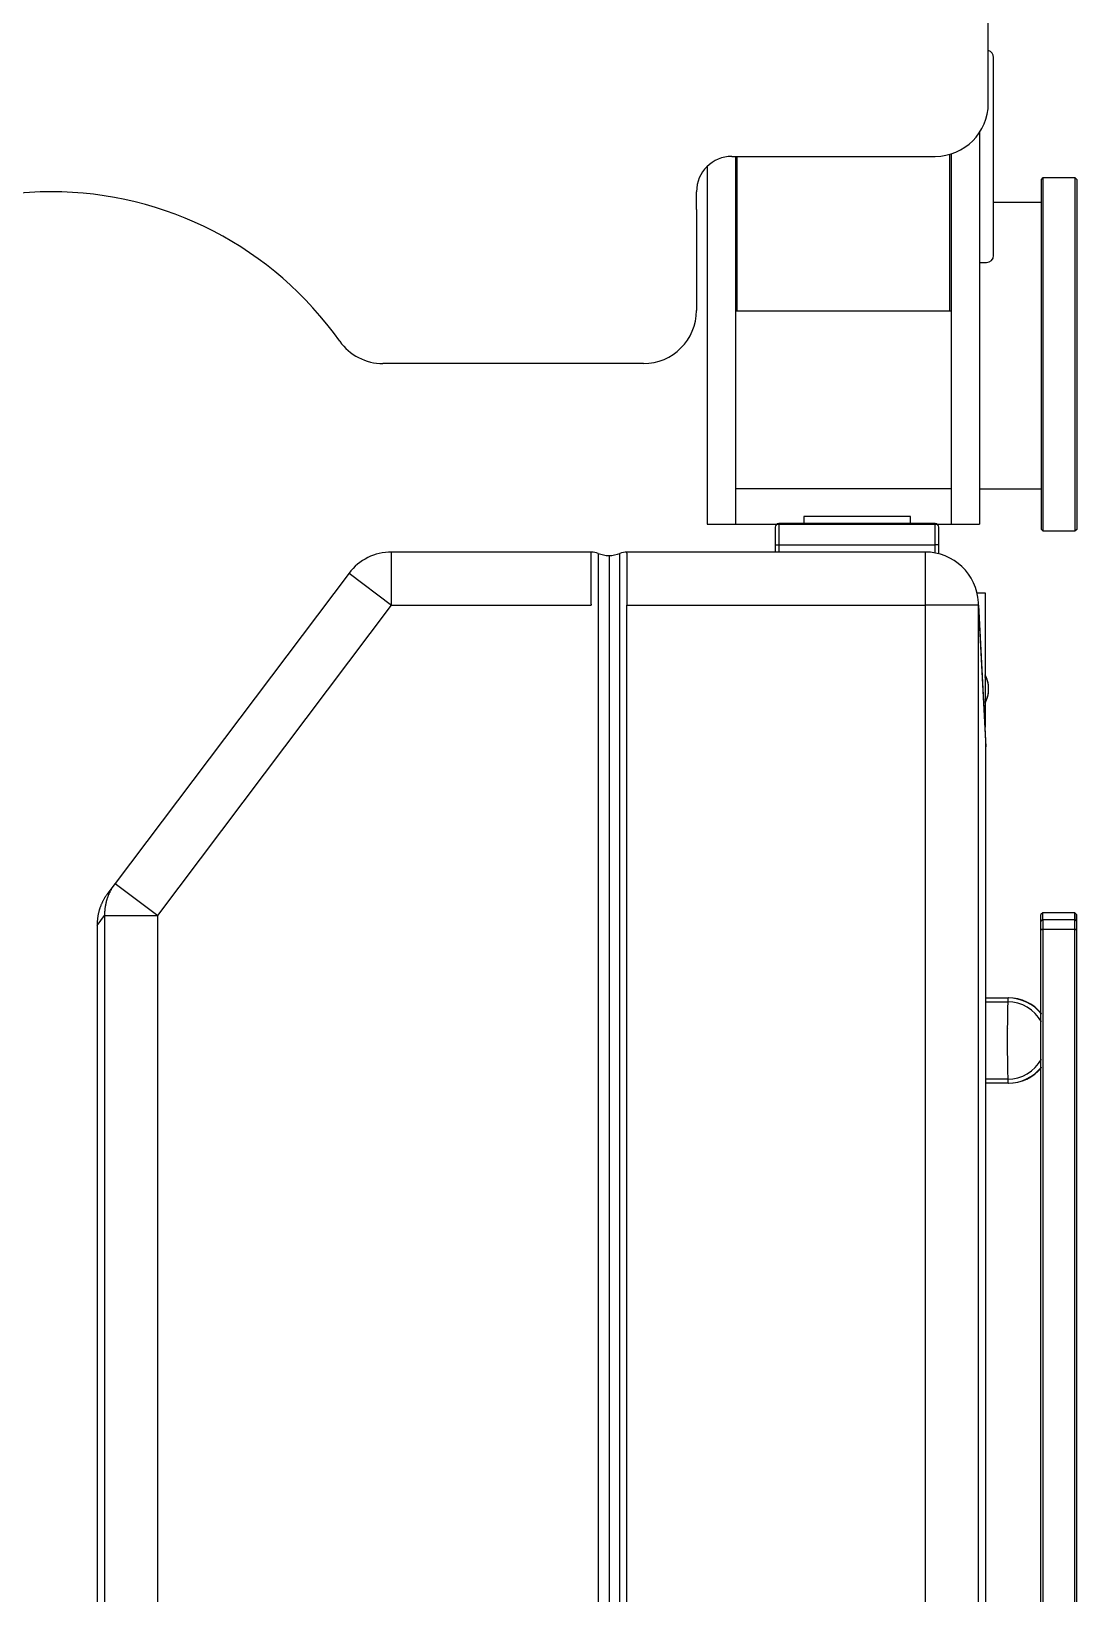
# Model space of a CAD drawing. Extents: x 3485972 to 3601240, y -625657 to -591207.
# Drawn here: x 3498969 to 3499360, y -609881 to -609298 of the extents above; entities that cross this region are included whole.
import ezdxf

# ---------------------------------------------------------------- set-up
doc = ezdxf.new("R2010")
doc.units = 0
doc.header["$LTSCALE"] = 6
doc.header["$MEASUREMENT"] = 0
doc.layers.add('medical equipment', color=171, linetype='CONTINUOUS', lineweight=25)

msp = doc.modelspace()

# ---------------------------------------------------------------- linework, layer by layer
at = {"layer": 'medical equipment'}
for p, q in [((3499326.62, -609324.62), (3499326.62, -608833.58)), ((3499328.6, -609381.38), (3499328.6, -609307.46)), ((3499323.32, -609335.56), (3499323.32, -609481.7)), ((3499221.68, -609348.19), (3499221.68, -609481.7)), ((3499230.92, -609344.42), (3499306.82, -609344.42)), ((3499232.24, -609344.42), (3499232.24, -609481.7)), ((3499232.9, -609402.23), (3499232.9, -609344.42)), ((3499312.1, -609343.7), (3499312.1, -609402.23)), ((3499312.76, -609343.51), (3499312.76, -609481.7)), ((3499346.42, -609353), (3499347.08, -609352.34)), ((3499346.42, -609483.68), (3499346.42, -609353)), ((3499347.08, -609484.34), (3499347.08, -609352.34)), ((3499347.08, -609352.34), (3499358.96, -609352.34)), ((3499358.96, -609352.34), (3499358.96, -609484.34)), ((3499358.96, -609352.34), (3499359.62, -609353)), ((3499359.62, -609353), (3499359.62, -609483.68)), ((3499217.72, -609364.22), (3499217.72, -609357.62)), ((3499217.72, -609364.22), (3499217.72, -609401.94)), ((3499323.32, -609366.46), (3499323.32, -609468.5)), ((3499328.6, -609366.46), (3499328.6, -609361.58)), ((3499346.42, -609361.58), (3499328.6, -609361.58)), ((3499323.32, -609384.02), (3499325.96, -609384.02)), ((3499312.76, -609402.23), (3499232.24, -609402.23)), ((3499197.92, -609421.74), (3499100.73, -609421.74)), ((3499312.76, -609468.5), (3499232.24, -609468.5)), ((3499323.32, -609468.5), (3499346.42, -609468.5)), ((3499221.68, -609481.7), (3499323.32, -609481.7)), ((3499247.11, -609482.83), (3499247.11, -609489.47)), ((3499248.44, -609481.5), (3499248.44, -609489.47)), ((3499306.82, -609481.5), (3499248.44, -609481.5)), ((3499257.73, -609478.85), (3499257.73, -609481.5)), ((3499297.53, -609478.85), (3499257.73, -609478.85)), ((3499297.53, -609481.5), (3499297.53, -609478.85)), ((3499306.82, -609489.47), (3499306.82, -609481.5)), ((3499308.14, -609489.47), (3499308.14, -609482.83)), ((3499347.08, -609484.34), (3499346.42, -609483.68)), ((3499358.96, -609484.34), (3499347.08, -609484.34)), ((3499359.62, -609483.68), (3499358.96, -609484.34)), ((3499103.94, -609511.99), (3499103.94, -609492.09)), ((3499178.45, -609492.09), (3499103.94, -609492.09)), ((3499178.46, -609492.09), (3499178.45, -609492.09)), ((3499178.45, -609492.09), (3499178.45, -609492.09)), ((3499178.45, -609492.09), (3499178.46, -609492.09)), ((3499178.45, -609495.21), (3499178.45, -609492.09)), ((3499185.09, -609493.42), (3499185.09, -610253.61)), ((3499191.72, -609492.09), (3499191.71, -609492.09)), ((3499191.71, -609492.09), (3499191.72, -609492.09)), ((3499226.22, -609492.09), (3499191.72, -609492.09)), ((3499191.72, -609492.47), (3499191.72, -609492.09)), ((3499191.72, -609492.47), (3499191.72, -609498.18)), ((3499303.08, -609492.09), (3499226.22, -609492.09)), ((3499247.11, -609489.47), (3499248.44, -609489.47)), ((3499247.11, -609489.47), (3499247.11, -609492.09)), ((3499248.44, -609489.47), (3499306.82, -609489.47)), ((3499248.44, -609489.47), (3499248.44, -609492.09)), ((3499303.08, -609492.09), (3499303.08, -609511.99)), ((3499306.82, -609492.44), (3499306.82, -609489.47)), ((3499308.14, -609489.47), (3499306.82, -609489.47)), ((3499308.14, -609492.74), (3499308.14, -609489.47)), ((3499088.05, -609500.01), (3499000.79, -609615.81)), ((3499088.05, -609500.01), (3499103.94, -609511.99)), ((3499178.45, -609500.66), (3499178.45, -609495.21)), ((3499178.45, -609511.5), (3499178.45, -609500.66)), ((3499191.72, -609498.18), (3499191.72, -609511.95)), ((3499016.68, -609627.78), (3499103.94, -609511.99)), ((3499103.94, -609511.99), (3499178.45, -609511.99)), ((3499178.45, -609511.5), (3499178.45, -609511.95)), ((3499178.46, -609511.99), (3499178.45, -609511.95)), ((3499178.45, -609511.99), (3499178.46, -609511.99)), ((3499191.72, -609511.95), (3499191.71, -609511.99)), ((3499191.71, -609511.99), (3499191.72, -609511.99)), ((3499191.72, -609511.99), (3499303.08, -609511.99)), ((3499303.08, -609511.99), (3499303.08, -610208.51)), ((3499322.95, -609511.99), (3499303.08, -609511.99)), ((3499322.38, -609507.38), (3499325.39, -609507.38)), ((3499325.66, -609562.69), (3499322.95, -609510.95)), ((3499322.95, -609511.99), (3499322.95, -609511.95)), ((3499322.95, -610208.51), (3499322.95, -609511.99)), ((3499322.95, -609511.99), (3499325.72, -609564.77)), ((3499325.39, -609507.38), (3499325.39, -609557.13)), ((3499325.94, -609539.64), (3499325.93, -609539.6)), ((3499325.94, -609539.64), (3499325.93, -609539.62)), ((3499326.72, -609543.45), (3499326.72, -609542.95)), ((3499325.39, -609547.44), (3499325.41, -609547.42)), ((3499325.39, -609548.08), (3499325.41, -609548.04)), ((3499325.37, -609557.13), (3499325.39, -609557.13)), ((3499325.39, -609557.13), (3499325.39, -609557.45)), ((3499325.72, -609564.77), (3499325.72, -609564.7)), ((3499325.72, -610208.51), (3499325.72, -609564.77)), ((3499000.79, -609615.81), (3498998.08, -609619.4)), ((3499000.79, -609615.81), (3499000.53, -609616.16)), ((3499000.79, -609615.81), (3499016.68, -609627.78)), ((3498998.08, -609619.4), (3498997.81, -609619.76)), ((3498994.04, -609631.45), (3498996.81, -609627.78)), ((3498996.81, -609627.78), (3498996.81, -610313.32)), ((3498996.81, -609627.78), (3499016.68, -609627.78)), ((3499016.68, -610313.32), (3499016.68, -609627.78)), ((3499346.93, -609626.75), (3499346.27, -609627.41)), ((3499346.93, -609626.75), (3499346.27, -609627.41)), ((3499346.27, -609629.91), (3499346.27, -609627.41)), ((3499346.27, -609629.91), (3499346.27, -609627.41)), ((3499346.93, -609629.29), (3499346.93, -609626.75)), ((3499358.87, -609626.75), (3499346.93, -609626.75)), ((3499346.93, -609629.29), (3499346.93, -609626.75)), ((3499358.87, -609626.75), (3499346.93, -609626.75)), ((3499358.87, -609629.29), (3499358.87, -609626.75)), ((3499359.53, -609627.41), (3499358.87, -609626.75)), ((3499358.87, -609629.29), (3499358.87, -609626.75)), ((3499359.53, -609627.41), (3499358.87, -609626.75)), ((3499359.53, -609629.91), (3499359.53, -609627.41)), ((3499359.53, -609627.41), (3499359.53, -609629.91)), ((3498994.04, -609631.45), (3498994.04, -610313.32)), ((3499346.27, -609629.91), (3499346.93, -609629.29)), ((3499346.93, -609629.29), (3499346.27, -609629.91)), ((3499346.27, -609633.02), (3499346.27, -609629.91)), ((3499346.27, -609633.02), (3499346.27, -609629.91)), ((3499346.27, -610327.16), (3499346.27, -609633.02)), ((3499346.27, -609633.02), (3499346.93, -609633.02)), ((3499346.27, -610350.16), (3499346.27, -609633.02)), ((3499346.93, -609633.02), (3499346.27, -609633.02)), ((3499346.93, -609629.29), (3499358.87, -609629.29)), ((3499346.93, -609629.29), (3499346.93, -609633.02)), ((3499346.93, -609629.29), (3499358.87, -609629.29)), ((3499346.93, -609629.29), (3499346.93, -609633.02)), ((3499346.93, -609633.02), (3499346.93, -610327.16)), ((3499358.87, -609633.02), (3499346.93, -609633.02)), ((3499358.87, -609633.02), (3499346.93, -609633.02)), ((3499346.93, -609633.02), (3499346.93, -610350.16)), ((3499358.87, -609633.02), (3499358.87, -609629.29)), ((3499358.87, -609629.29), (3499359.53, -609629.91)), ((3499358.87, -609633.02), (3499358.87, -609629.29)), ((3499359.53, -609629.91), (3499358.87, -609629.29)), ((3499358.87, -610327.16), (3499358.87, -609633.02)), ((3499358.87, -609633.02), (3499359.53, -609633.02)), ((3499358.87, -610350.16), (3499358.87, -609633.02)), ((3499359.53, -609633.02), (3499358.87, -609633.02)), ((3499359.53, -609629.91), (3499359.53, -609633.02)), ((3499359.53, -609629.91), (3499359.53, -609633.02)), ((3499359.53, -609633.02), (3499359.53, -610327.16)), ((3499359.53, -609633.02), (3499359.53, -610350.16)), ((3499325.72, -609658.52), (3499334.01, -609658.52)), ((3499325.72, -609660.02), (3499333.87, -609660.02)), ((3499333.87, -609660.02), (3499333.86, -609660.47)), ((3499334.01, -609658.52), (3499334, -609658.52)), ((3499334.01, -609658.52), (3499334.12, -609658.52)), ((3499333.69, -609674.44), (3499333.69, -609674.94)), ((3499333.87, -609688.86), (3499325.72, -609688.86)), ((3499334.01, -609690.36), (3499325.72, -609690.36)), ((3499333.87, -609688.86), (3499333.88, -609688.96)), ((3499334.12, -609690.36), (3499334.01, -609690.36))]:
    msp.add_line(p, q, dxfattribs=at)
for centre, radius, start, end in [((3499325.96, -609307.46), 2.64, 0, 75.52249), ((3499306.82, -609324.62), 19.8, 270, 0), ((3499230.92, -609357.62), 13.2, 90, 180), ((3498976.82, -609489.62), 132, 35.28269, 144.71731), ((3499325.96, -609381.38), 2.64, 270, 0), ((3499197.92, -609401.94), 19.8, 270, 0), ((3499100.73, -609401.94), 19.8, 215.28269, 270), ((3499248.44, -609482.83), 1.33, 90, 180), ((3499306.82, -609482.83), 1.33, 0, 90), ((3499103.94, -609511.99), 19.9, 90, 143), ((3499185.09, -609482.8), 10.61, 247.38014, 270), ((3499185.09, -609482.8), 10.61, 270, 292.61986), ((3499303.08, -609511.99), 19.9, 3, 90), ((3499302.34, -609511.95), 20.63, 2.55641, 2.77506), ((3499312.89, -609511.46), 10.08, 357.21321, 357.41106), ((3499315.26, -609511.39), 7.7, 2.29345, 2.74069), ((3499314.36, -609511.43), 8.6, 2.03257, 2.29252), ((3499295.47, -609511.99), 27.51, 1.74475, 1.80804), ((3499312.52, -609511.48), 10.45, 1.58169, 1.766), ((3499314.52, -609511.43), 8.45, 1.40754, 1.65034), ((3499313.13, -609511.47), 9.84, 1.22376, 1.42745), ((3499312.28, -609511.48), 10.69, 0.98965, 1.1742), ((3499312.92, -609511.47), 10.04, 0.80103, 0.99865), ((3499313.17, -609511.47), 9.8, 0.59773, 0.8011), ((3499312.95, -609511.47), 10.02, 359.2003, 359.39895), ((3499312.95, -609511.47), 10.02, 359.00343, 359.20206), ((3499312.94, -609511.47), 10.03, 358.80664, 359.00518), ((3499312.93, -609511.46), 10.03, 358.58803, 358.78649), ((3499312.93, -609511.47), 10.04, 358.41328, 358.61167), ((3499312.92, -609511.46), 10.04, 358.19481, 358.39313), ((3499312.92, -609511.46), 10.05, 357.99836, 358.19659), ((3499312.91, -609511.47), 10.06, 357.82377, 358.0219), ((3499312.9, -609511.46), 10.06, 357.58381, 357.78186), ((3499312.9, -609511.46), 10.07, 357.40939, 357.60733), ((3499312.98, -609511.47), 9.98, 0.40379, 0.6031), ((3499312.9, -609511.47), 10.06, 0.18604, 0.38361), ((3499312.96, -609511.47), 10.01, 0.01012, 0.20887), ((3499312.98, -609511.47), 9.99, 359.79094, 359.99014), ((3499312.96, -609511.47), 10.01, 359.61601, 359.81481), ((3499312.95, -609511.47), 10.02, 359.39721, 359.59582), ((3499316.43, -609542.95), 10.28, 0, 29.46007), ((3499315.44, -609543.2), 11.28, 331.92751, 28.07249), ((3499304.84, -609548.37), 22.88, 25.80831, 26.08095), ((3499316.72, -609547.12), 11.9, 42.95047, 43.28586), ((3499317.77, -609542.16), 8.53, 25.47422, 26.03222), ((3499322.25, -609542.01), 4.38, 42.53644, 43.23062), ((3499316.88, -609542.58), 9.52, 25.16173, 25.48625), ((3499321.94, -609542.29), 4.8, 42.14763, 42.55652), ((3499297.88, -609551.34), 30.44, 24.79169, 24.87072), ((3499314.17, -609549.19), 15.18, 41.68567, 41.78561), ((3499315.02, -609543.42), 11.56, 24.57408, 24.80425), ((3499321.23, -609542.9), 5.73, 41.41005, 41.70227), ((3499317.04, -609542.52), 9.34, 24.3985, 24.70182), ((3499322.1, -609542.16), 4.59, 41.18668, 41.57469), ((3499315.65, -609543.15), 10.88, 24.12407, 24.3786), ((3499321.57, -609542.61), 5.29, 40.83538, 41.16334), ((3499314.79, -609543.52), 11.81, 23.85495, 24.08561), ((3499321.27, -609542.87), 5.68, 40.48889, 40.78798), ((3499315.45, -609543.23), 11.09, 23.60892, 23.85598), ((3499321.57, -609542.61), 5.29, 40.17009, 40.49241), ((3499315.7, -609543.13), 10.82, 23.36769, 23.622), ((3499321.71, -609542.5), 5.11, 39.85515, 40.18918), ((3499315.51, -609543.21), 11.02, 23.11488, 23.36416), ((3499321.68, -609542.53), 5.15, 39.52319, 39.85273), ((3499315.44, -609543.24), 11.1, 22.86627, 23.11341), ((3499321.69, -609542.52), 5.14, 39.19454, 39.52342), ((3499315.5, -609543.21), 11.04, 22.60031, 22.84897), ((3499321.75, -609542.47), 5.06, 38.84019, 39.1732), ((3499315.52, -609543.2), 11.02, 22.36816, 22.61743), ((3499321.79, -609542.43), 5, 38.52968, 38.86572), ((3499315.5, -609543.21), 11.04, 22.11288, 22.36169), ((3499321.82, -609542.41), 4.96, 38.18558, 38.52313), ((3499315.49, -609543.21), 11.04, 21.85833, 22.10693), ((3499321.86, -609542.38), 4.92, 37.83975, 38.17925), ((3499315.49, -609543.21), 11.04, 21.61516, 21.86384), ((3499321.9, -609542.35), 4.87, 37.50814, 37.84991), ((3499315.49, -609543.22), 11.04, 21.37362, 21.62231), ((3499321.93, -609542.32), 4.82, 37.17649, 37.52051), ((3499315.49, -609543.21), 11.05, 21.10166, 21.35025), ((3499321.97, -609542.29), 4.78, 36.79961, 37.14568), ((3499315.48, -609543.22), 11.05, 20.87552, 21.12403), ((3499322, -609542.27), 4.73, 36.48541, 36.83363), ((3499315.48, -609543.22), 11.06, 20.60349, 20.85194), ((3499322.04, -609542.24), 4.69, 36.10378, 36.45409), ((3499315.47, -609543.22), 11.06, 20.36253, 20.61089), ((3499322.07, -609542.22), 4.65, 35.76397, 36.11644), ((3499315.47, -609543.22), 11.07, 20.1204, 20.36867), ((3499322.11, -609542.2), 4.61, 35.42085, 35.77538), ((3499315.46, -609543.22), 11.08, 19.86482, 20.11298), ((3499322.14, -609542.17), 4.57, 35.05561, 35.41228), ((3499315.45, -609543.22), 11.08, 19.60803, 19.85607), ((3499322.17, -609542.15), 4.53, 34.6863, 35.04502), ((3499315.45, -609543.23), 11.09, 19.36754, 19.61546), ((3499322.21, -609542.13), 4.49, 34.33856, 34.6994), ((3499315.44, -609543.23), 11.1, 19.12588, 19.37367), ((3499322.24, -609542.11), 4.45, 33.98743, 34.35029), ((3499316.43, -609543.45), 10.28, 330.53993, 0), ((3499321.24, -609543.48), 5.73, 317.27727, 317.58255), ((3499321.29, -609543.53), 5.67, 317.61129, 317.91866), ((3499321.33, -609543.56), 5.61, 317.91392, 318.22348), ((3499321.37, -609543.6), 5.56, 318.2169, 318.52856), ((3499321.41, -609543.64), 5.5, 318.53912, 318.85296), ((3499321.45, -609543.68), 5.44, 318.86702, 319.18296), ((3499321.5, -609543.71), 5.39, 319.17457, 319.49272), ((3499321.54, -609543.75), 5.33, 319.50689, 319.82719), ((3499321.58, -609543.78), 5.28, 319.81863, 320.14107), ((3499321.62, -609543.82), 5.23, 320.15551, 320.47989), ((3499321.66, -609543.85), 5.17, 320.47289, 320.79971), ((3499321.7, -609543.89), 5.11, 320.81546, 321.14498), ((3499321.73, -609543.92), 5.08, 321.14963, 321.48053), ((3499321.75, -609543.93), 5.06, 321.48522, 321.81619), ((3499315.44, -609543.16), 11.1, 337.64236, 337.88951), ((3499321.82, -609543.98), 4.97, 321.81655, 322.15258), ((3499315.51, -609543.19), 11.02, 337.88907, 338.13834), ((3499321.93, -609544.06), 4.83, 322.14424, 322.48926), ((3499315.7, -609543.26), 10.82, 338.13022, 338.38452), ((3499321.87, -609544.02), 4.91, 322.48887, 322.8263), ((3499315.45, -609543.16), 11.09, 338.38257, 338.62962), ((3499321.65, -609543.86), 5.18, 322.83464, 323.15158), ((3499314.78, -609542.9), 11.81, 338.63425, 338.8649), ((3499322.01, -609544.13), 4.72, 323.19532, 323.54724), ((3499315.65, -609543.24), 10.88, 338.89509, 339.1496), ((3499322.58, -609544.56), 4.01, 323.56677, 323.98913), ((3499317.08, -609543.79), 9.34, 339.16118, 339.46447), ((3499321.86, -609544.01), 4.92, 323.8495, 324.17241), ((3499315.01, -609542.99), 11.56, 339.36279, 339.59295), ((3499315.41, -609539.35), 12.87, 324.13106, 324.24236), ((3499297.32, -609536.39), 30.44, 339.56378, 339.64281), ((3499322.61, -609544.56), 3.99, 324.66476, 325.12339), ((3499316.91, -609543.72), 9.53, 339.93892, 340.2634), ((3499323, -609544.84), 3.51, 325.10244, 325.90084), ((3499317.84, -609544.05), 8.54, 340.24407, 340.802), ((3499318.24, -609541.55), 9.29, 325.5865, 325.98084), ((3499304.32, -609539.25), 22.88, 340.58091, 340.8535), ((3499316.43, -609542.95), 10.28, 358.61242, 0), ((3499316.43, -609543.45), 10.28, 0, 1.38758), ((3499321.15, -609543.4), 5.85, 316.68413, 316.98516), ((3499315.45, -609543.15), 11.1, 333.89322, 334.14105), ((3499321.2, -609543.44), 5.79, 316.99877, 317.30188), ((3499315.45, -609543.16), 11.09, 334.14978, 334.39774), ((3499315.46, -609543.16), 11.08, 334.37652, 334.6246), ((3499315.47, -609543.17), 11.07, 334.64695, 334.89514), ((3499315.47, -609543.17), 11.07, 334.88816, 335.13646), ((3499315.48, -609543.17), 11.06, 335.13011, 335.3785), ((3499315.48, -609543.17), 11.06, 335.38654, 335.63501), ((3499315.49, -609543.17), 11.05, 335.64307, 335.89161), ((3499315.49, -609543.18), 11.05, 335.88454, 336.13316), ((3499315.49, -609543.18), 11.04, 336.14183, 336.39054), ((3499315.5, -609543.18), 11.04, 336.38214, 336.63084), ((3499315.49, -609543.18), 11.04, 336.63961, 336.88822), ((3499315.5, -609543.18), 11.04, 336.88236, 337.13118), ((3499315.52, -609543.19), 11.02, 337.14142, 337.39069), ((3499315.5, -609543.18), 11.04, 337.39249, 337.64116), ((3499243.02, -609566.86), 82.75, 2.78126, 2.89044), ((3499294.83, -609564.39), 30.88, 2.64224, 2.86558), ((3499291.23, -609564.56), 34.49, 2.52311, 2.65295), ((3499215.52, -609567.67), 110.26, 2.37102, 2.40264), ((3499283.84, -609564.85), 41.88, 2.29265, 2.38473), ((3499291.86, -609564.55), 33.85, 2.20931, 2.33063), ((3499286.29, -609564.76), 39.42, 2.09856, 2.20035), ((3499282.91, -609564.88), 42.81, 2.00567, 2.09791), ((3499285.51, -609564.78), 40.21, 1.89153, 1.99033), ((3499286.5, -609564.76), 39.22, 1.80585, 1.90754), ((3499285.77, -609564.78), 39.95, 1.70034, 1.80002), ((3499285.47, -609564.79), 40.25, 1.60407, 1.70291), ((3499285.71, -609564.78), 40.01, 1.50467, 1.60412), ((3499285.8, -609564.77), 39.92, 1.39474, 1.49445), ((3499285.74, -609564.78), 39.98, 1.30746, 1.407), ((3499285.72, -609564.78), 40, 1.19815, 1.29762), ((3499285.74, -609564.78), 39.98, 1.09958, 1.19912), ((3499285.75, -609564.78), 39.96, 1.00108, 1.10064), ((3499285.75, -609564.78), 39.97, 0.90258, 1.00214), ((3499285.75, -609564.78), 39.97, 0.80408, 0.90363), ((3499285.76, -609564.77), 39.96, 0.69462, 0.79418), ((3499285.76, -609564.78), 39.96, 0.60705, 0.70661), ((3499285.76, -609564.77), 39.96, 0.49758, 0.59715), ((3499285.76, -609564.77), 39.96, 0.39906, 0.49863), ((3499285.76, -609564.77), 39.95, 0.30054, 0.40011), ((3499285.76, -609564.77), 39.95, 0.20201, 0.30158), ((3499285.76, -609564.77), 39.95, 0.10348, 0.20305), ((3499017.23, -609628.24), 20.62, 147.7637, 148.96414), ((3499017.51, -609628.44), 20.95, 146.53255, 147.7199), ((3499017.82, -609628.64), 21.33, 145.36409, 146.53701), ((3499018.14, -609628.89), 21.73, 144.1608, 145.31916), ((3499013.52, -609631.31), 19.48, 155.14301, 156.39503), ((3499013.66, -609631.4), 19.65, 153.85953, 155.10407), ((3499013.84, -609631.48), 19.85, 152.63443, 153.87019), ((3499014.03, -609631.59), 20.07, 151.36696, 152.59335), ((3499014.26, -609631.71), 20.33, 150.16018, 151.37575), ((3499014.5, -609631.87), 20.61, 148.9134, 150.11762), ((3499014.77, -609632.03), 20.93, 147.72817, 148.91966), ((3499015.05, -609632.23), 21.27, 146.50601, 147.68448), ((3499015.98, -609627.48), 19.16, 166.71412, 167.97617), ((3499015.37, -609632.44), 21.65, 145.34627, 146.51038), ((3499015.44, -609627.33), 18.6, 165.49613, 166.79929), ((3499015.7, -609627.41), 18.87, 164.18275, 165.46271), ((3499015.8, -609627.43), 18.98, 162.91465, 164.18504), ((3499015.7, -609632.68), 22.06, 144.15205, 145.30169), ((3499015.68, -609627.41), 18.86, 161.60585, 162.88417), ((3499015.66, -609627.39), 18.83, 160.34986, 161.63018), ((3499015.73, -609627.43), 18.91, 159.03911, 160.31476), ((3499015.81, -609627.45), 18.99, 157.78281, 159.05378), ((3499015.89, -609627.5), 19.08, 156.47907, 157.74585), ((3499016.01, -609627.55), 19.21, 155.23228, 156.49303), ((3499016.15, -609627.63), 19.37, 153.93983, 155.19321), ((3499016.33, -609627.71), 19.56, 152.70599, 153.95065), ((3499016.51, -609627.82), 19.78, 151.42955, 152.66489), ((3499016.73, -609627.94), 20.03, 150.21373, 151.43828), ((3499016.96, -609628.09), 20.31, 148.95799, 150.17118), ((3499049.06, -609636.06), 55.33, 172.49034, 172.88161), ((3499014.9, -609631.53), 20.87, 171.42083, 172.56542), ((3499010.81, -609630.74), 16.71, 170.48744, 172.00724), ((3499013.32, -609631.18), 19.26, 169.15965, 170.44286), ((3499014.78, -609631.52), 20.76, 167.8258, 168.99387), ((3499013.44, -609631.23), 19.38, 166.55518, 167.81065), ((3499012.89, -609631.07), 18.82, 165.34359, 166.63963), ((3499013.17, -609631.16), 19.11, 164.03733, 165.31001), ((3499013.28, -609631.19), 19.22, 162.77677, 164.03966), ((3499013.16, -609631.16), 19.1, 161.47526, 162.74577), ((3499013.14, -609631.15), 19.08, 160.22724, 161.4995), ((3499013.22, -609631.19), 19.16, 158.92464, 160.19203), ((3499013.31, -609631.22), 19.25, 157.67629, 158.93882), ((3499013.39, -609631.26), 19.35, 156.38138, 157.63956), ((3499040.69, -609628.61), 43.89, 177.61513, 178.91621), ((3499012.84, -609627.15), 16, 175.99571, 178.70771), ((3499014.22, -609627.2), 17.38, 174.52608, 176.13182), ((3499051.31, -609632.16), 54.8, 172.67621, 173.06904), ((3499017.46, -609627.78), 20.67, 171.60229, 172.75164), ((3499013.4, -609627.01), 16.54, 170.66474, 172.19135), ((3499015.88, -609627.43), 19.05, 169.33131, 170.62063), ((3499017.32, -609627.76), 20.53, 167.99087, 169.1648), ((3499038.26, -609632.45), 44.23, 177.41314, 178.71061), ((3499010.21, -609630.87), 16.14, 175.79878, 178.50191), ((3499011.62, -609630.94), 17.55, 174.33389, 175.9335), ((3499833.85, -609673.31), 500.15, 178.90046, 178.95429), ((3499828.56, -609673.21), 494.86, 178.84606, 178.90027), ((3499823.22, -609673.09), 489.52, 178.79299, 178.84759), ((3499818.03, -609673), 484.33, 178.73617, 178.79116), ((3499812.79, -609672.88), 479.09, 178.68071, 178.73611), ((3499807.66, -609672.75), 473.96, 178.62633, 178.68212), ((3499802.49, -609672.63), 468.79, 178.57008, 178.62629), ((3499797.44, -609672.52), 463.74, 178.51157, 178.56818), ((3499413.84, -609662.36), 80, 178.17053, 178.324), ((3499333.85, -609674.44), 14.42, 29.00906, 89.91283), ((3499359.41, -609660.55), 25.54, 177.96347, 178.32053), ((3499356.59, -609660.45), 22.72, 177.35062, 177.54059), ((3499398.36, -609662.29), 64.53, 177.50436, 177.56626), ((3499356.79, -609660.44), 22.92, 177.77119, 178.01381), ((3499348.89, -609660.06), 15.01, 176.66861, 176.927), ((3499349.92, -609660.11), 16.04, 176.93306, 177.19194), ((3499349.99, -609660.12), 16.12, 177.1757, 177.45356), ((3499342.54, -609659.64), 8.64, 175.72175, 176.10942), ((3499343.98, -609659.74), 10.09, 176.09515, 176.44743), ((3499346.06, -609659.89), 12.17, 176.38882, 176.69414), ((3499339.85, -609659.42), 5.95, 174.90187, 175.40071), ((3499341.15, -609659.53), 7.25, 175.33873, 175.77462), ((3499337.78, -609659.22), 3.87, 173.80259, 174.47165), ((3499338.73, -609659.32), 4.82, 174.38359, 174.96123), ((3499336.27, -609659.03), 2.35, 172.3026, 173.24365), ((3499336.96, -609659.12), 3.04, 173.1235, 173.91363), ((3499335.23, -609658.87), 1.3, 170.14085, 171.55789), ((3499335.7, -609658.95), 1.77, 171.34229, 172.49048), ((3499334.57, -609658.74), 0.621, 166.79066, 169.14672), ((3499334.86, -609658.8), 0.913, 168.70483, 170.51382), ((3499334.2, -609658.64), 0.24, 160.81444, 165.38575), ((3499334.35, -609658.69), 0.397, 164.31322, 167.53847), ((3499334.05, -609658.57), 0.0662, 147.87234, 159.13881), ((3499334.1, -609658.6), 0.132, 155.85255, 162.84705), ((3499334.01, -609658.53), 0.0156, 115.05666, 143.95105), ((3499334.02, -609658.55), 0.0305, 135.10876, 154.46319), ((3499333.98, -609674.44), 15.92, 38.38836, 89.91283), ((3499334.1, -609674.44), 15.92, 39.14434, 89.90843), ((3499878.3, -609673.99), 544.61, 179.42093, 179.47223), ((3499897.79, -609674.2), 564.1, 179.46976, 179.51925), ((3499940.07, -609674.54), 606.38, 179.52024, 179.56615), ((3499881.18, -609674.02), 547.49, 179.32, 179.37055), ((3499882.77, -609674.04), 549.08, 179.3699, 179.42052), ((3499872.47, -609673.92), 538.78, 179.26868, 179.31988), ((3499861.01, -609673.77), 527.31, 179.16492, 179.21688), ((3499865.64, -609673.83), 531.95, 179.21711, 179.26881), ((3499855.79, -609673.69), 522.1, 179.11247, 179.16477), ((3499844.51, -609673.5), 510.82, 179.00802, 179.0611), ((3499850.09, -609673.61), 516.4, 179.05958, 179.11226), ((3499839.24, -609673.42), 505.54, 178.95278, 179.00622), ((3500954.41, -609679.83), 1620.74, 179.70326, 179.7186), ((3499845.9, -609673.88), 512.21, 179.77487, 179.83763), ((3499800.87, -609673.8), 467.18, 179.83212, 179.9387), ((3500602.68, -609675.58), 1268.99, 179.89696, 179.94848), ((3499957, -609674.44), 623.31, 180.04633, 180.0926), ((3499950.84, -609674.44), 617.15, 180.09339, 180.13997), ((3499897.83, -609674.17), 564.13, 179.57145, 179.62179), ((3499823.63, -609673.66), 489.94, 179.62389, 179.68344), ((3499945.69, -609674.58), 612, 179.66021, 179.70506), ((3499944.65, -609674.45), 610.96, 180.14075, 180.18764), ((3499938.58, -609674.46), 604.89, 180.18845, 180.23565), ((3499932.46, -609674.49), 598.77, 180.23491, 180.28243), ((3499926.47, -609674.5), 592.78, 180.28479, 180.33263), ((3499920.45, -609674.54), 586.76, 180.33188, 180.38005), ((3499914.58, -609674.57), 580.89, 180.3809, 180.42938), ((3499908.62, -609674.61), 574.93, 180.43017, 180.479), ((3499902.71, -609674.65), 569.02, 180.47986, 180.52902), ((3499896.95, -609674.69), 563.26, 180.52984, 180.57933), ((3499891.48, -609674.74), 557.79, 180.58025, 180.63006), ((3499885.36, -609674.81), 551.67, 180.62925, 180.67944), ((3499878.79, -609674.88), 545.09, 180.68022, 180.73084), ((3499333.85, -609674.44), 14.42, 270.08717, 330.99094), ((3499874.29, -609674.93), 540.6, 180.73182, 180.78267), ((3499871.82, -609674.95), 538.12, 180.78408, 180.83497), ((3499862.14, -609675.09), 528.45, 180.83508, 180.88677), ((3499846.97, -609675.31), 513.27, 180.88894, 180.94205), ((3499854.31, -609675.22), 520.61, 180.9381, 180.99008), ((3499882.35, -609674.71), 548.66, 180.99268, 181.04154), ((3499833.41, -609675.54), 499.71, 181.04842, 181.10271), ((3499757.63, -609676.99), 423.92, 181.10468, 181.1699), ((3499852.57, -609675.27), 518.87, 181.14527, 181.1952), ((3500690.86, -609657.83), 1357.34, 181.19338, 181.2106), ((3499753.44, -609677.15), 419.73, 181.27701, 181.34801), ((3499701.97, -609678.39), 368.24, 181.34343, 181.46732), ((3499333.98, -609674.44), 15.92, 270.08717, 321.61164), ((3499334.1, -609674.44), 15.92, 270.09157, 320.85566), ((3500304.9, -609663.78), 971.35, 181.41835, 181.47968), ((3499378.58, -609687.66), 44.72, 181.66657, 181.78837), ((3499374.17, -609687.79), 40.31, 181.80091, 181.93121), ((3499370.01, -609687.92), 36.15, 181.9422, 182.08233), ((3499366.2, -609688.05), 32.33, 182.09806, 182.24871), ((3499362.62, -609688.18), 28.75, 182.26229, 182.42521), ((3499359.36, -609688.32), 25.49, 182.43476, 182.61092), ((3499356.31, -609688.45), 22.44, 182.62803, 182.81978), ((3499353.56, -609688.58), 19.69, 182.84325, 183.05198), ((3499351.01, -609688.71), 17.13, 183.07398, 183.30293), ((3499348.72, -609688.83), 14.84, 183.32245, 183.57373), ((3499346.62, -609688.96), 12.74, 183.60143, 183.8795), ((3499344.76, -609689.07), 10.87, 183.93351, 184.24143), ((3499343.06, -609689.19), 9.17, 184.26748, 184.61234), ((3499341.56, -609689.31), 7.66, 184.65402, 185.04141), ((3499340.25, -609689.42), 6.35, 185.10976, 185.54833), ((3499339.13, -609689.52), 5.22, 185.61497, 186.11078), ((3499338.08, -609689.63), 4.17, 186.19163, 186.76879), ((3499337.15, -609689.73), 3.23, 186.90246, 187.58688), ((3499336.49, -609689.81), 2.57, 187.67224, 188.46028), ((3499336.04, -609689.88), 2.11, 188.62916, 189.49886), ((3499335.36, -609689.98), 1.43, 189.9044, 191.06322), ((3499334.78, -609690.08), 0.84, 191.50824, 193.26033), ((3499334.67, -609690.12), 0.722, 192.79791, 194.56088), ((3499335.41, -609689.92), 1.49, 194.67593, 195.38787), ((3499334.24, -609690.22), 0.278, 200.85567, 204.30015), ((3499334.06, -609690.29), 0.0846, 210.13575, 221.94467), ((3499334.06, -609690.29), 0.0838, 220.87989, 233.58546)]:
    msp.add_arc(centre, radius, start, end, dxfattribs=at)
for points, knots in [([(3499181.01, -609492.6), (3499181.01, -609492.6), (3499181.01, -609492.6), (3499181.01, -609492.6), (3499181.01, -609492.6), (3499181.01, -609492.6), (3499181.01, -609492.6), (3499181.01, -609492.6), (3499181.01, -609492.6), (3499181.01, -609492.6), (3499181.01, -609492.6), (3499181.01, -609492.6), (3499181.01, -609492.6), (3499181.01, -609492.6), (3499181.01, -609492.6), (3499181.01, -609492.6), (3499181.01, -609492.6), (3499181.01, -609492.6), (3499181.01, -609492.6), (3499181.01, -609492.6), (3499181.01, -609492.6), (3499181.01, -609492.6), (3499181.01, -609492.6), (3499181.01, -609492.6), (3499181.01, -609492.6), (3499181.01, -609492.6), (3499181.01, -609492.6), (3499181.01, -609492.61), (3499181.01, -609492.61), (3499181.01, -609492.64), (3499181.01, -609492.66), (3499181.01, -609492.75), (3499181.01, -609492.85), (3499181.01, -609493.22), (3499181.01, -609493.59), (3499181.01, -609494.56), (3499181.01, -609495.16), (3499181.01, -609496.57), (3499181.01, -609497.38), (3499181.01, -609499.18), (3499181.01, -609500.16), (3499181.01, -609502.27), (3499181.01, -609503.4), (3499181.01, -609505.74), (3499181.01, -609506.96), (3499181.01, -609508.83), (3499181.01, -609509.46), (3499181.01, -609510.4), (3499181.01, -609510.72), (3499181.01, -609511.2), (3499181.01, -609511.35), (3499181.01, -609511.59), (3499181.01, -609511.67), (3499181.01, -609511.79), (3499181.01, -609511.83), (3499181.01, -609511.91), (3499181.01, -609511.95), (3499181.01, -609512.02), (3499181.01, -609512.05), (3499181.01, -609512.11), (3499181.01, -609512.14), (3499181.01, -609512.23), (3499181.01, -609512.29), (3499181.01, -609512.47), (3499181.01, -609512.59), (3499181.01, -609512.95), (3499181.01, -609513.2), (3499181.01, -609513.92), (3499181.01, -609514.4), (3499181.01, -609515.85), (3499181.01, -609516.82), (3499181.01, -609519.71), (3499181.01, -609521.65), (3499181.01, -609527.44), (3499181.01, -609531.3), (3499181.01, -609542.89), (3499181.01, -609550.62), (3499181.01, -609573.79), (3499181.01, -609589.24), (3499181.01, -609635.59), (3499181.01, -609666.49), (3499181.01, -609759.2), (3499181.01, -609821), (3499181.01, -609944.6), (3499181.01, -610006.41), (3499181.01, -610099.11), (3499181.01, -610130.01), (3499181.01, -610176.36), (3499181.01, -610191.81), (3499181.01, -610214.99), (3499181.01, -610222.71), (3499181.01, -610234.3), (3499181.01, -610238.16), (3499181.01, -610243.96), (3499181.01, -610245.89), (3499181.01, -610248.79), (3499181.01, -610249.75), (3499181.01, -610251.2), (3499181.01, -610251.68), (3499181.01, -610252.41), (3499181.01, -610252.65), (3499181.01, -610253.01), (3499181.01, -610253.13), (3499181.01, -610253.31), (3499181.01, -610253.37), (3499181.01, -610253.49), (3499181.01, -610253.56), (3499181.01, -610253.65), (3499181.01, -610253.68), (3499181.01, -610253.74), (3499181.01, -610253.77), (3499181.01, -610253.87), (3499181.01, -610253.93), (3499181, -610254.12), (3499181, -610254.25), (3499181, -610254.63), (3499180.99, -610254.89), (3499180.97, -610255.65), (3499180.96, -610256.16), (3499180.88, -610257.69), (3499180.81, -610258.7), (3499180.51, -610261.74), (3499180.21, -610263.76), (3499179.01, -610269.76), (3499177.83, -610273.67), (3499174.71, -610281.2), (3499172.78, -610284.81), (3499168.25, -610291.59), (3499165.65, -610294.75), (3499159.89, -610300.51), (3499156.73, -610303.11), (3499149.95, -610307.64), (3499146.34, -610309.57), (3499138.81, -610312.69), (3499134.89, -610313.88), (3499128.9, -610315.07), (3499126.88, -610315.37), (3499123.84, -610315.67), (3499122.82, -610315.74), (3499121.3, -610315.82), (3499120.79, -610315.84), (3499120.03, -610315.85), (3499119.77, -610315.86), (3499119.39, -610315.86), (3499119.26, -610315.87), (3499119.07, -610315.87), (3499119.01, -610315.87), (3499118.91, -610315.87), (3499118.88, -610315.87), (3499118.82, -610315.87), (3499118.79, -610315.87), (3499118.72, -610315.87), (3499118.69, -610315.87), (3499118.62, -610315.87), (3499118.59, -610315.87), (3499118.49, -610315.87), (3499118.42, -610315.87), (3499118.22, -610315.87), (3499118.09, -610315.87), (3499117.69, -610315.87), (3499117.42, -610315.87), (3499116.63, -610315.87), (3499116.09, -610315.87), (3499114.5, -610315.87), (3499113.44, -610315.87), (3499110.25, -610315.87), (3499108.12, -610315.87), (3499101.74, -610315.87), (3499097.49, -610315.87), (3499084.73, -610315.87), (3499076.22, -610315.87), (3499059.21, -610315.87), (3499050.71, -610315.87), (3499037.95, -610315.87), (3499033.69, -610315.87), (3499027.31, -610315.87), (3499025.19, -610315.87), (3499022, -610315.87), (3499020.94, -610315.87), (3499019.34, -610315.87), (3499018.81, -610315.87), (3499018.01, -610315.87), (3499017.75, -610315.87), (3499017.35, -610315.87), (3499017.21, -610315.87), (3499017.01, -610315.87), (3499016.95, -610315.87), (3499016.85, -610315.87), (3499016.82, -610315.87), (3499016.75, -610315.87), (3499016.72, -610315.87), (3499016.64, -610315.87), (3499016.61, -610315.87), (3499016.53, -610315.87), (3499016.49, -610315.87), (3499016.38, -610315.87), (3499016.3, -610315.87), (3499016.07, -610315.87), (3499015.92, -610315.87), (3499015.46, -610315.87), (3499015.15, -610315.87), (3499014.23, -610315.87), (3499013.63, -610315.87), (3499011.82, -610315.87), (3499010.64, -610315.87), (3499007.22, -610315.87), (3499005.12, -610315.87), (3499001.56, -610315.87), (3499000.1, -610315.87), (3498998.56, -610315.87), (3498998.15, -610315.87), (3498997.71, -610315.87), (3498997.59, -610315.87), (3498997.46, -610315.87), (3498997.42, -610315.87), (3498997.37, -610315.87), (3498997.36, -610315.87), (3498997.34, -610315.87), (3498997.34, -610315.87), (3498997.33, -610315.87), (3498997.33, -610315.87), (3498997.32, -610315.87), (3498997.32, -610315.87), (3498997.32, -610315.87), (3498997.32, -610315.87), (3498997.31, -610315.87), (3498997.31, -610315.87), (3498997.3, -610315.87), (3498997.3, -610315.87), (3498997.29, -610315.87), (3498997.28, -610315.87), (3498997.26, -610315.87), (3498997.25, -610315.87), (3498997.2, -610315.87), (3498997.17, -610315.87), (3498997.09, -610315.87), (3498997.03, -610315.87), (3498996.86, -610315.87), (3498996.74, -610315.87), (3498996.4, -610315.87), (3498996.17, -610315.87), (3498995.48, -610315.87), (3498995.01, -610315.87), (3498994.55, -610315.87)], [0.0156254, 0.0156254, 0.0156254, 0.0156254, 0.0232244, 0.0232244, 0.0348366, 0.0348366, 0.0406427, 0.0406427, 0.0435458, 0.0435458, 0.0449973, 0.0449973, 0.0457231, 0.0457231, 0.046086, 0.046086, 0.0462674, 0.0462674, 0.0463581, 0.0463581, 0.0464488, 0.0464488, 0.0465585, 0.0465585, 0.0466681, 0.0466681, 0.0468873, 0.0468873, 0.0473258, 0.0473258, 0.0482027, 0.0482027, 0.0499566, 0.0499566, 0.0534644, 0.0534644, 0.0569722, 0.0569722, 0.0604799, 0.0604799, 0.0639877, 0.0639877, 0.0674955, 0.0674955, 0.0710033, 0.0710033, 0.0727571, 0.0727571, 0.0736341, 0.0736341, 0.0740726, 0.0740726, 0.0742918, 0.0742918, 0.0744014, 0.0744014, 0.074511, 0.074511, 0.0745923, 0.0745923, 0.0746736, 0.0746736, 0.0748361, 0.0748361, 0.0751612, 0.0751612, 0.0758114, 0.0758114, 0.0771117, 0.0771117, 0.0797123, 0.0797123, 0.0849136, 0.0849136, 0.0953162, 0.0953162, 0.1161215, 0.1161215, 0.1577319, 0.1577319, 0.2409527, 0.2409527, 0.4073945, 0.4073945, 0.5738361, 0.5738361, 0.657057, 0.657057, 0.6986674, 0.6986674, 0.7194727, 0.7194727, 0.7298753, 0.7298753, 0.7350766, 0.7350766, 0.7376772, 0.7376772, 0.7389775, 0.7389775, 0.7396277, 0.7396277, 0.7399528, 0.7399528, 0.7401153, 0.7401153, 0.7402779, 0.7402779, 0.7403692, 0.7403692, 0.7404606, 0.7404606, 0.7406433, 0.7406433, 0.7410087, 0.7410087, 0.7417394, 0.7417394, 0.743201, 0.743201, 0.7461241, 0.7461241, 0.7519704, 0.7519704, 0.763663, 0.763663, 0.7753556, 0.7753556, 0.7870482, 0.7870482, 0.7987407, 0.7987407, 0.8104333, 0.8104333, 0.8221259, 0.8221259, 0.8279722, 0.8279722, 0.8308953, 0.8308953, 0.8323569, 0.8323569, 0.8330877, 0.8330877, 0.8334531, 0.8334531, 0.8336358, 0.8336358, 0.8337271, 0.8337271, 0.8338185, 0.8338185, 0.833908, 0.833908, 0.8339974, 0.8339974, 0.8341764, 0.8341764, 0.8345343, 0.8345343, 0.8352502, 0.8352502, 0.8366819, 0.8366819, 0.8395453, 0.8395453, 0.8452722, 0.8452722, 0.8567259, 0.8567259, 0.8796334, 0.8796334, 0.9025409, 0.9025409, 0.9139946, 0.9139946, 0.9197215, 0.9197215, 0.9225849, 0.9225849, 0.9240167, 0.9240167, 0.9247325, 0.9247325, 0.9250904, 0.9250904, 0.9252694, 0.9252694, 0.9253589, 0.9253589, 0.9254484, 0.9254484, 0.9255543, 0.9255543, 0.9256603, 0.9256603, 0.9258722, 0.9258722, 0.9262961, 0.9262961, 0.9271438, 0.9271438, 0.9288392, 0.9288392, 0.9322301, 0.9322301, 0.9390118, 0.9390118, 0.9457935, 0.9457935, 0.9491843, 0.9491843, 0.9508797, 0.9508797, 0.9517274, 0.9517274, 0.9521513, 0.9521513, 0.9523632, 0.9523632, 0.9524692, 0.9524692, 0.9525752, 0.9525752, 0.9526678, 0.9526678, 0.9527605, 0.9527605, 0.9529458, 0.9529458, 0.9533165, 0.9533165, 0.9540579, 0.9540579, 0.9555407, 0.9555407, 0.9585063, 0.9585063, 0.9644374, 0.9644374, 0.9762996, 0.9762996, 1, 1, 1, 1]), ([(3498994.55, -610324.03), (3498995.01, -610324.03), (3498995.48, -610324.03), (3498996.17, -610324.03), (3498996.4, -610324.03), (3498996.74, -610324.03), (3498996.86, -610324.03), (3498997.03, -610324.03), (3498997.09, -610324.03), (3498997.17, -610324.03), (3498997.2, -610324.03), (3498997.25, -610324.03), (3498997.26, -610324.03), (3498997.28, -610324.03), (3498997.29, -610324.03), (3498997.3, -610324.03), (3498997.3, -610324.03), (3498997.31, -610324.03), (3498997.31, -610324.03), (3498997.32, -610324.03), (3498997.32, -610324.03), (3498997.32, -610324.03), (3498997.32, -610324.03), (3498997.33, -610324.03), (3498997.33, -610324.03), (3498997.34, -610324.03), (3498997.34, -610324.03), (3498997.36, -610324.03), (3498997.37, -610324.03), (3498997.42, -610324.03), (3498997.46, -610324.03), (3498997.59, -610324.03), (3498997.71, -610324.03), (3498998.15, -610324.03), (3498998.56, -610324.03), (3499000.1, -610324.03), (3499001.56, -610324.03), (3499005.12, -610324.03), (3499007.22, -610324.03), (3499010.64, -610324.03), (3499011.82, -610324.03), (3499013.63, -610324.03), (3499014.23, -610324.03), (3499015.15, -610324.03), (3499015.46, -610324.03), (3499015.92, -610324.03), (3499016.07, -610324.03), (3499016.3, -610324.03), (3499016.38, -610324.03), (3499016.49, -610324.03), (3499016.53, -610324.03), (3499016.61, -610324.03), (3499016.64, -610324.03), (3499016.72, -610324.03), (3499016.75, -610324.03), (3499016.82, -610324.03), (3499016.85, -610324.03), (3499016.95, -610324.03), (3499017.01, -610324.03), (3499017.21, -610324.03), (3499017.35, -610324.03), (3499017.75, -610324.03), (3499018.01, -610324.03), (3499018.81, -610324.03), (3499019.34, -610324.03), (3499020.94, -610324.03), (3499022, -610324.03), (3499025.19, -610324.03), (3499027.31, -610324.03), (3499033.69, -610324.03), (3499037.95, -610324.03), (3499050.71, -610324.03), (3499059.21, -610324.03), (3499076.22, -610324.03), (3499084.73, -610324.03), (3499097.49, -610324.03), (3499101.74, -610324.03), (3499108.12, -610324.03), (3499110.25, -610324.03), (3499113.44, -610324.03), (3499114.5, -610324.03), (3499116.09, -610324.03), (3499116.63, -610324.03), (3499117.42, -610324.03), (3499117.69, -610324.03), (3499118.09, -610324.03), (3499118.22, -610324.03), (3499118.42, -610324.03), (3499118.49, -610324.03), (3499118.59, -610324.03), (3499118.62, -610324.03), (3499118.69, -610324.03), (3499118.72, -610324.03), (3499118.79, -610324.03), (3499118.83, -610324.03), (3499118.9, -610324.03), (3499118.93, -610324.03), (3499119.04, -610324.03), (3499119.11, -610324.03), (3499119.33, -610324.03), (3499119.47, -610324.03), (3499119.91, -610324.02), (3499120.19, -610324.02), (3499121.06, -610324), (3499121.63, -610323.98), (3499123.36, -610323.89), (3499124.51, -610323.81), (3499127.95, -610323.47), (3499130.23, -610323.13), (3499137.01, -610321.78), (3499141.44, -610320.44), (3499149.96, -610316.91), (3499154.04, -610314.72), (3499161.71, -610309.6), (3499165.29, -610306.67), (3499171.8, -610300.15), (3499174.74, -610296.57), (3499179.86, -610288.9), (3499182.05, -610284.82), (3499185.57, -610276.3), (3499186.92, -610271.87), (3499188.27, -610265.09), (3499188.61, -610262.81), (3499188.94, -610259.37), (3499189.03, -610258.22), (3499189.11, -610256.49), (3499189.13, -610255.92), (3499189.16, -610255.05), (3499189.16, -610254.77), (3499189.17, -610254.33), (3499189.17, -610254.19), (3499189.17, -610253.97), (3499189.17, -610253.9), (3499189.17, -610253.79), (3499189.17, -610253.76), (3499189.17, -610253.69), (3499189.17, -610253.65), (3499189.17, -610253.55), (3499189.17, -610253.49), (3499189.17, -610253.37), (3499189.17, -610253.31), (3499189.17, -610253.13), (3499189.17, -610253.01), (3499189.17, -610252.65), (3499189.17, -610252.41), (3499189.17, -610251.68), (3499189.17, -610251.2), (3499189.17, -610249.75), (3499189.17, -610248.79), (3499189.17, -610245.89), (3499189.17, -610243.96), (3499189.17, -610238.16), (3499189.17, -610234.3), (3499189.17, -610222.71), (3499189.17, -610214.99), (3499189.17, -610191.81), (3499189.17, -610176.36), (3499189.17, -610130.01), (3499189.17, -610099.11), (3499189.17, -610006.41), (3499189.17, -609944.6), (3499189.17, -609821), (3499189.17, -609759.2), (3499189.17, -609666.49), (3499189.17, -609635.59), (3499189.17, -609589.24), (3499189.17, -609573.79), (3499189.17, -609550.62), (3499189.17, -609542.89), (3499189.17, -609531.3), (3499189.17, -609527.44), (3499189.17, -609521.65), (3499189.17, -609519.71), (3499189.17, -609516.82), (3499189.17, -609515.85), (3499189.17, -609514.4), (3499189.17, -609513.92), (3499189.17, -609513.2), (3499189.17, -609512.95), (3499189.17, -609512.59), (3499189.17, -609512.47), (3499189.17, -609512.29), (3499189.17, -609512.23), (3499189.17, -609512.11), (3499189.17, -609512.05), (3499189.17, -609511.95), (3499189.17, -609511.91), (3499189.17, -609511.83), (3499189.17, -609511.79), (3499189.17, -609511.67), (3499189.17, -609511.59), (3499189.17, -609511.35), (3499189.17, -609511.2), (3499189.17, -609510.72), (3499189.17, -609510.4), (3499189.17, -609509.46), (3499189.17, -609508.83), (3499189.17, -609506.96), (3499189.17, -609505.74), (3499189.17, -609503.4), (3499189.17, -609502.27), (3499189.17, -609500.16), (3499189.17, -609499.18), (3499189.17, -609497.38), (3499189.17, -609496.57), (3499189.17, -609495.16), (3499189.17, -609494.56), (3499189.17, -609493.59), (3499189.17, -609493.22), (3499189.17, -609492.85), (3499189.17, -609492.75), (3499189.17, -609492.66), (3499189.17, -609492.64), (3499189.17, -609492.61), (3499189.17, -609492.61), (3499189.17, -609492.6), (3499189.17, -609492.6), (3499189.17, -609492.6), (3499189.17, -609492.6), (3499189.17, -609492.6), (3499189.17, -609492.6), (3499189.17, -609492.6), (3499189.17, -609492.6), (3499189.17, -609492.6), (3499189.17, -609492.6), (3499189.17, -609492.6), (3499189.17, -609492.6), (3499189.17, -609492.6), (3499189.17, -609492.6), (3499189.17, -609492.6), (3499189.17, -609492.6), (3499189.17, -609492.6), (3499189.17, -609492.6), (3499189.17, -609492.6), (3499189.17, -609492.6), (3499189.17, -609492.6), (3499189.17, -609492.6), (3499189.17, -609492.6), (3499189.17, -609492.6), (3499189.17, -609492.6)], [0, 0, 0, 0, 0.0237004, 0.0237004, 0.0355626, 0.0355626, 0.0414937, 0.0414937, 0.0444593, 0.0444593, 0.0459421, 0.0459421, 0.0466835, 0.0466835, 0.0470542, 0.0470542, 0.0472395, 0.0472395, 0.0473322, 0.0473322, 0.0474248, 0.0474248, 0.0475308, 0.0475308, 0.0476368, 0.0476368, 0.0478487, 0.0478487, 0.0482726, 0.0482726, 0.0491203, 0.0491203, 0.0508157, 0.0508157, 0.0542065, 0.0542065, 0.0609882, 0.0609882, 0.0677699, 0.0677699, 0.0711608, 0.0711608, 0.0728562, 0.0728562, 0.0737039, 0.0737039, 0.0741278, 0.0741278, 0.0743397, 0.0743397, 0.0744457, 0.0744457, 0.0745516, 0.0745516, 0.0746411, 0.0746411, 0.0747306, 0.0747306, 0.0749096, 0.0749096, 0.0752675, 0.0752675, 0.0759833, 0.0759833, 0.0774151, 0.0774151, 0.0802785, 0.0802785, 0.0860054, 0.0860054, 0.0974591, 0.0974591, 0.1203666, 0.1203666, 0.143274, 0.143274, 0.1547278, 0.1547278, 0.1604547, 0.1604547, 0.1633181, 0.1633181, 0.1647498, 0.1647498, 0.1654657, 0.1654657, 0.1658236, 0.1658236, 0.1660026, 0.1660026, 0.166092, 0.166092, 0.1661815, 0.1661815, 0.1662729, 0.1662729, 0.1663642, 0.1663642, 0.1665469, 0.1665469, 0.1669123, 0.1669123, 0.1676431, 0.1676431, 0.1691047, 0.1691047, 0.1720278, 0.1720278, 0.1778741, 0.1778741, 0.1895667, 0.1895667, 0.2012593, 0.2012593, 0.2129518, 0.2129518, 0.2246444, 0.2246444, 0.236337, 0.236337, 0.2480296, 0.2480296, 0.2538759, 0.2538759, 0.256799, 0.256799, 0.2582606, 0.2582606, 0.2589914, 0.2589914, 0.2593567, 0.2593567, 0.2595394, 0.2595394, 0.2596308, 0.2596308, 0.2597221, 0.2597221, 0.2598847, 0.2598847, 0.2600472, 0.2600472, 0.2603723, 0.2603723, 0.2610225, 0.2610225, 0.2623228, 0.2623228, 0.2649234, 0.2649234, 0.2701247, 0.2701247, 0.2805274, 0.2805274, 0.3013326, 0.3013326, 0.342943, 0.342943, 0.4261638, 0.4261638, 0.5926056, 0.5926056, 0.7590473, 0.7590473, 0.8422681, 0.8422681, 0.8838785, 0.8838785, 0.9046838, 0.9046838, 0.9150864, 0.9150864, 0.9202877, 0.9202877, 0.9228883, 0.9228883, 0.9241886, 0.9241886, 0.9248388, 0.9248388, 0.9251639, 0.9251639, 0.9253264, 0.9253264, 0.925489, 0.925489, 0.9255986, 0.9255986, 0.9257082, 0.9257082, 0.9259274, 0.9259274, 0.9263659, 0.9263659, 0.9272428, 0.9272428, 0.9289967, 0.9289967, 0.9325045, 0.9325045, 0.9360123, 0.9360123, 0.9395201, 0.9395201, 0.9430278, 0.9430278, 0.9465356, 0.9465356, 0.9500434, 0.9500434, 0.9517973, 0.9517973, 0.9526742, 0.9526742, 0.9531127, 0.9531127, 0.9533319, 0.9533319, 0.9534415, 0.9534415, 0.9535512, 0.9535512, 0.9536419, 0.9536419, 0.9537326, 0.9537326, 0.953914, 0.953914, 0.9542769, 0.9542769, 0.9550027, 0.9550027, 0.9564542, 0.9564542, 0.9593573, 0.9593573, 0.9651634, 0.9651634, 0.9687493, 0.9687493, 0.9687493, 0.9687493]), ([(3499016.68, -610326.58), (3499016.72, -610326.58), (3499016.75, -610326.58), (3499016.82, -610326.58), (3499016.85, -610326.58), (3499016.95, -610326.58), (3499017.01, -610326.58), (3499017.21, -610326.58), (3499017.35, -610326.58), (3499017.75, -610326.58), (3499018.01, -610326.58), (3499018.81, -610326.58), (3499019.34, -610326.58), (3499020.94, -610326.58), (3499022, -610326.58), (3499025.19, -610326.58), (3499027.31, -610326.58), (3499033.69, -610326.58), (3499037.95, -610326.58), (3499050.71, -610326.58), (3499059.21, -610326.58), (3499076.22, -610326.58), (3499084.73, -610326.58), (3499097.49, -610326.58), (3499101.74, -610326.58), (3499108.12, -610326.58), (3499110.25, -610326.58), (3499113.44, -610326.58), (3499114.5, -610326.58), (3499116.09, -610326.58), (3499116.63, -610326.58), (3499117.42, -610326.58), (3499117.69, -610326.58), (3499118.09, -610326.58), (3499118.22, -610326.58), (3499118.42, -610326.58), (3499118.49, -610326.58), (3499118.59, -610326.58), (3499118.62, -610326.58), (3499118.69, -610326.58), (3499118.72, -610326.58), (3499118.79, -610326.58), (3499118.83, -610326.58), (3499118.9, -610326.58), (3499118.94, -610326.58), (3499119.05, -610326.58), (3499119.13, -610326.58), (3499119.35, -610326.58), (3499119.5, -610326.58), (3499119.95, -610326.57), (3499120.25, -610326.57), (3499121.14, -610326.55), (3499121.74, -610326.52), (3499123.53, -610326.44), (3499124.72, -610326.35), (3499128.28, -610326), (3499130.65, -610325.65), (3499137.67, -610324.25), (3499142.26, -610322.86), (3499151.09, -610319.2), (3499155.32, -610316.94), (3499163.26, -610311.63), (3499166.97, -610308.59), (3499173.73, -610301.83), (3499176.77, -610298.12), (3499182.08, -610290.18), (3499184.34, -610285.95), (3499187.99, -610277.13), (3499189.39, -610272.53), (3499190.79, -610265.51), (3499191.14, -610263.14), (3499191.49, -610259.58), (3499191.58, -610258.39), (3499191.66, -610256.6), (3499191.68, -610256), (3499191.71, -610255.11), (3499191.71, -610254.81), (3499191.72, -610254.36), (3499191.72, -610254.21), (3499191.72, -610253.99), (3499191.72, -610253.91), (3499191.72, -610253.8), (3499191.72, -610253.76), (3499191.72, -610253.69), (3499191.72, -610253.65), (3499191.72, -610253.55), (3499191.72, -610253.49), (3499191.72, -610253.37), (3499191.72, -610253.31), (3499191.72, -610253.13), (3499191.72, -610253.01), (3499191.72, -610252.65), (3499191.72, -610252.41), (3499191.72, -610251.68), (3499191.72, -610251.2), (3499191.72, -610249.75), (3499191.72, -610248.79), (3499191.72, -610245.89), (3499191.72, -610243.96), (3499191.72, -610238.16), (3499191.72, -610234.3), (3499191.72, -610222.71), (3499191.72, -610214.99), (3499191.72, -610191.81), (3499191.72, -610176.36), (3499191.72, -610130.01), (3499191.72, -610099.11), (3499191.72, -610006.41), (3499191.72, -609944.6), (3499191.72, -609821), (3499191.72, -609759.2), (3499191.72, -609666.49), (3499191.72, -609635.59), (3499191.72, -609589.24), (3499191.72, -609573.79), (3499191.72, -609550.62), (3499191.72, -609542.89), (3499191.72, -609531.3), (3499191.72, -609527.44), (3499191.72, -609521.65), (3499191.72, -609519.71), (3499191.72, -609516.82), (3499191.72, -609515.85), (3499191.72, -609514.4), (3499191.72, -609513.92), (3499191.72, -609513.2), (3499191.72, -609512.95), (3499191.72, -609512.59), (3499191.72, -609512.47), (3499191.72, -609512.29), (3499191.72, -609512.23), (3499191.72, -609512.11), (3499191.72, -609512.05), (3499191.72, -609511.99)], [0, 0, 0, 0, 0.000105, 0.000105, 0.00021, 0.00021, 0.000421, 0.000421, 0.000841, 0.000841, 0.001683, 0.001683, 0.003365, 0.003365, 0.00673, 0.00673, 0.01346, 0.01346, 0.02692, 0.02692, 0.053841, 0.053841, 0.080761, 0.080761, 0.094221, 0.094221, 0.100951, 0.100951, 0.104316, 0.104316, 0.105999, 0.105999, 0.10684, 0.10684, 0.10726, 0.10726, 0.107471, 0.107471, 0.107576, 0.107576, 0.107681, 0.107681, 0.107788, 0.107788, 0.107896, 0.107896, 0.108111, 0.108111, 0.10854, 0.10854, 0.109399, 0.109399, 0.111116, 0.111116, 0.114552, 0.114552, 0.121422, 0.121422, 0.135163, 0.135163, 0.148904, 0.148904, 0.162644, 0.162644, 0.176385, 0.176385, 0.190126, 0.190126, 0.203867, 0.203867, 0.210737, 0.210737, 0.214172, 0.214172, 0.21589, 0.21589, 0.216749, 0.216749, 0.217178, 0.217178, 0.217393, 0.217393, 0.2175, 0.2175, 0.217608, 0.217608, 0.217799, 0.217799, 0.21799, 0.21799, 0.218372, 0.218372, 0.219136, 0.219136, 0.220664, 0.220664, 0.22372, 0.22372, 0.229833, 0.229833, 0.242057, 0.242057, 0.266507, 0.266507, 0.315407, 0.315407, 0.413206, 0.413206, 0.608804, 0.608804, 0.804402, 0.804402, 0.902201, 0.902201, 0.9511, 0.9511, 0.97555, 0.97555, 0.987775, 0.987775, 0.993888, 0.993888, 0.996944, 0.996944, 0.998472, 0.998472, 0.999236, 0.999236, 0.999618, 0.999618, 0.999809, 0.999809, 1, 1, 1, 1])]:
    msp.add_open_spline(points, degree=3, knots=knots, dxfattribs=at)
for points in [[(3499181.01, -609492.6), (3499180.19, -609492.26), (3499179.34, -609492.09), (3499178.45, -609492.09)], [(3499191.72, -609492.09), (3499190.84, -609492.09), (3499189.99, -609492.26), (3499189.17, -609492.6)]]:
    msp.add_open_spline(points, degree=3, dxfattribs=at)

doc.saveas('drawing.dxf')
